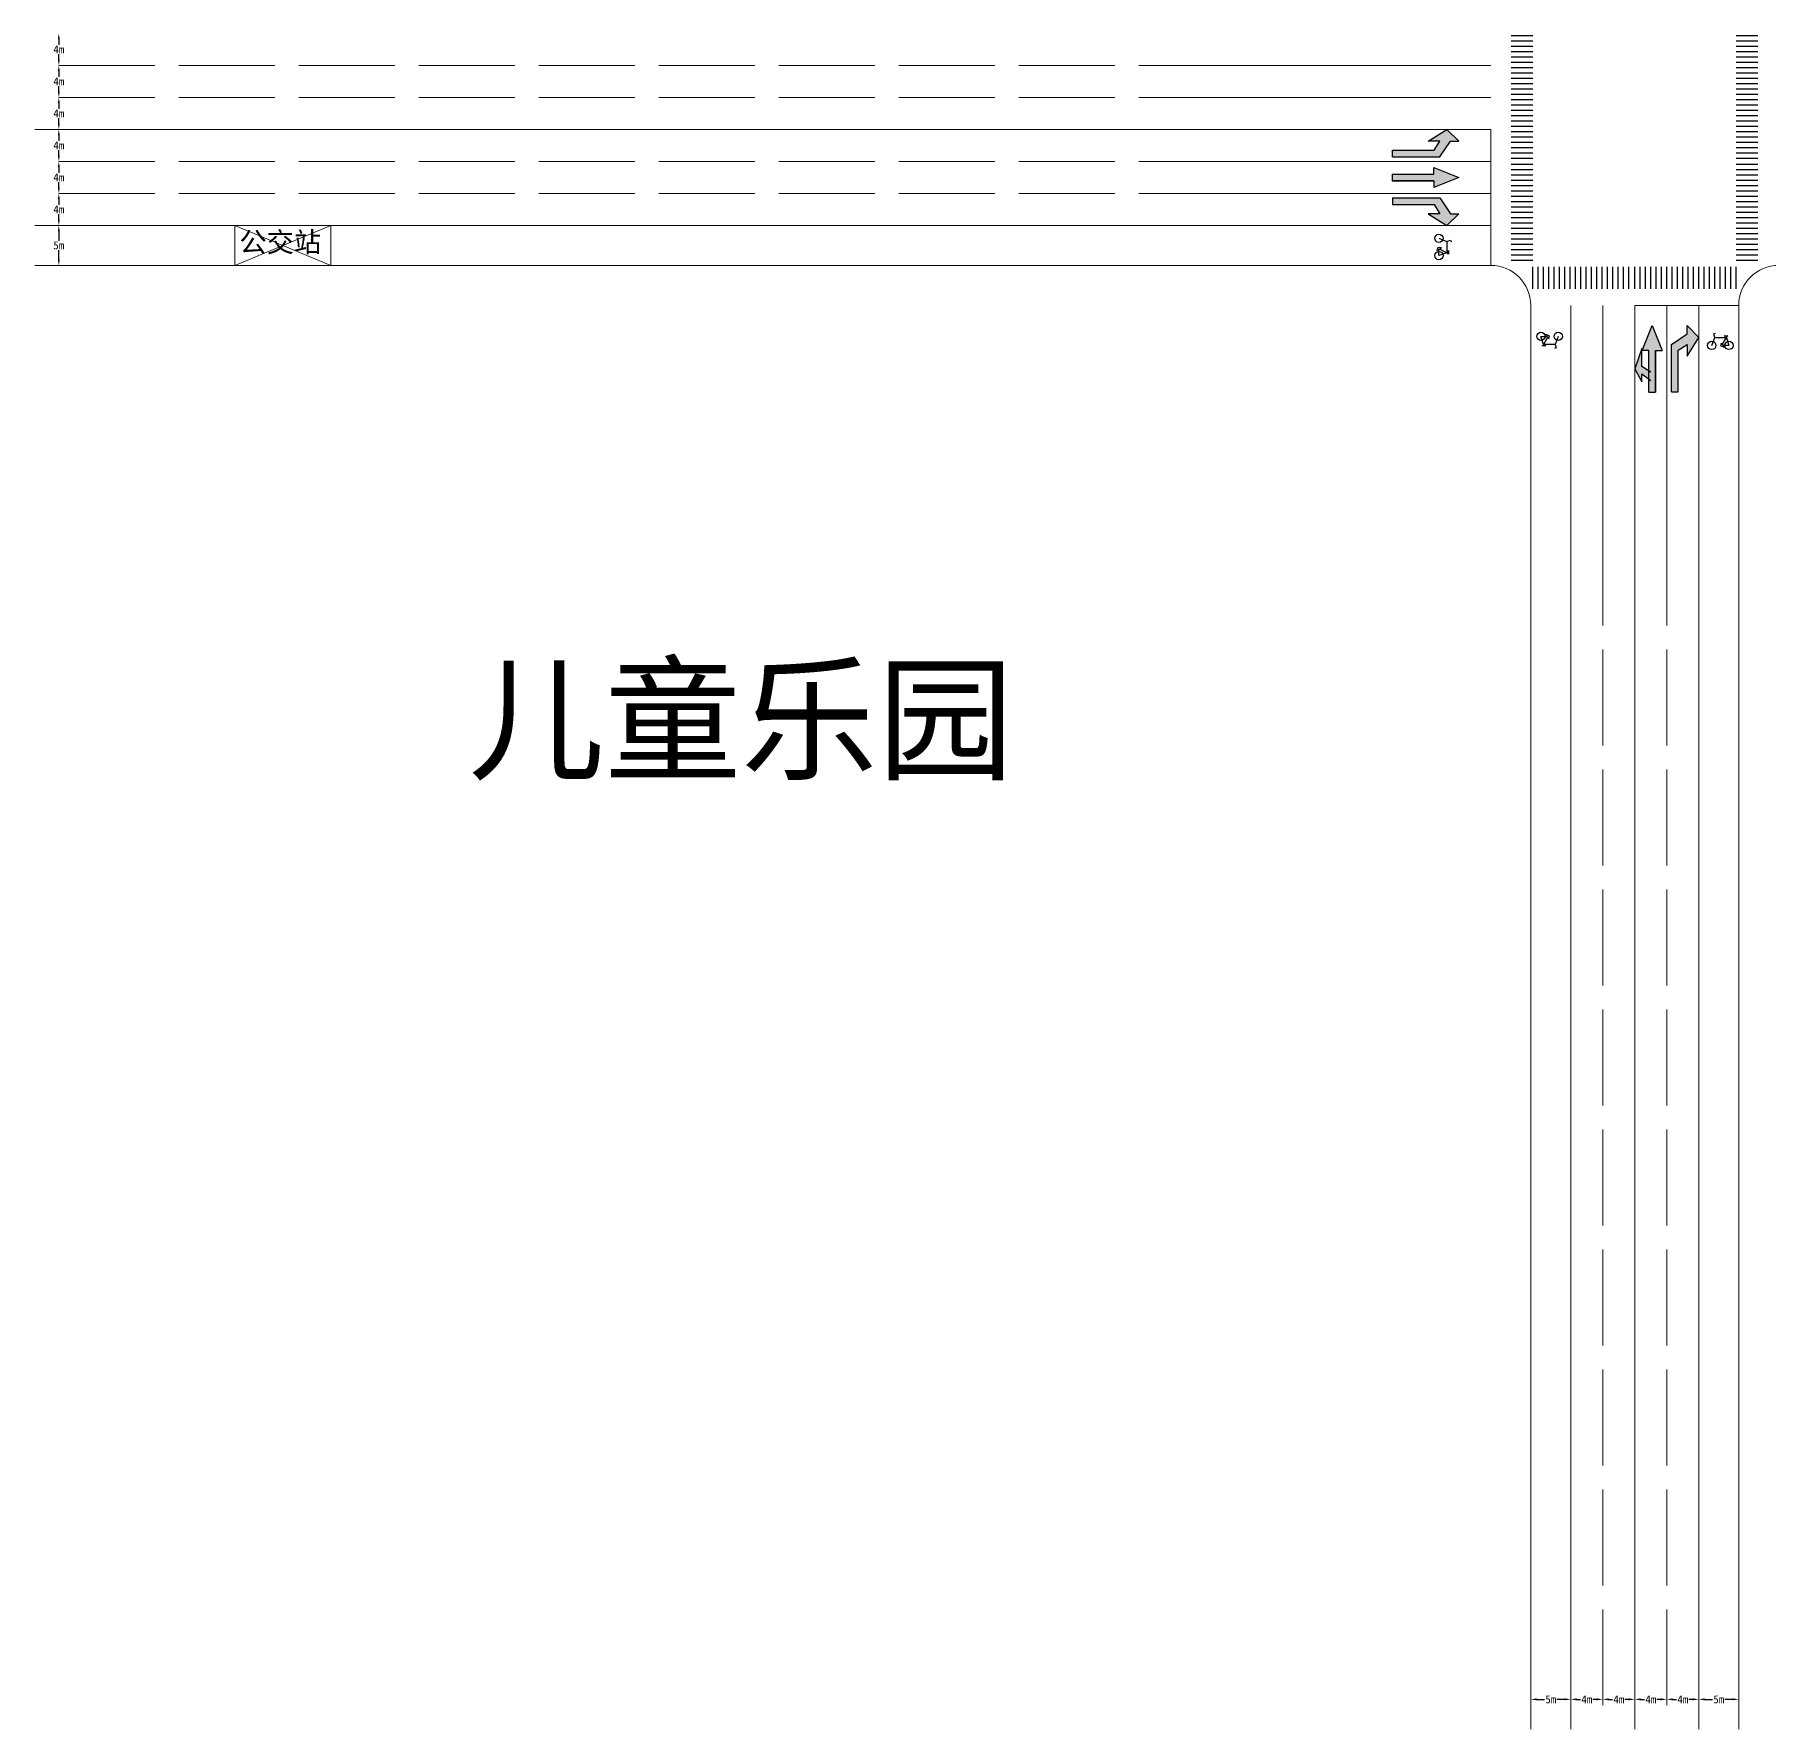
# Model space of a CAD drawing. Header units: millimetres. Extents: x -314 to 886, y 2238 to 2743.
# Drawn here: x -313.8 to -97.1, y 2237.8 to 2449.6 of the extents above; entities that cross this region are included whole.
import ezdxf

# ---------------------------------------------------------------- set-up
doc = ezdxf.new("R2010")
doc.units = ezdxf.units.MM
doc.linetypes.add('ACAD_ISO02W100', pattern=[15, 12, -3])
doc.layers.add('国道主道', color=7, linetype='Continuous')
doc.layers.add('块插入图层', color=7, linetype='Continuous')
doc.layers.add('标志标线层', color=6, linetype='Continuous', lineweight=15)
doc.layers.add('路口层', color=4, linetype='Continuous', lineweight=9)
doc.styles.get("Standard").update_dxf_attribs({"font": ''})
doc.styles.get('Standard').set_extended_font_data('SimSun')
doc.dimstyles.new('m', dxfattribs={"dimtxt": 1, "dimasz": 0.75, "dimexe": 0.18, "dimexo": 0.0625, "dimgap": 0.09, "dimtad": 0, "dimtih": 1, "dimtoh": 1, "dimdsep": 46, "dimtxsty": 'Standard', "dimcen": 0.09, "dimse1": 1, "dimse2": 1, "dimadec": 0, "dimazin": 0, "dimtfac": 1, "dimtofl": 0, "dimtmove": 0, "dimatfit": 3, "dimfxl": 0.18, "dimtolj": 1, "dimtzin": 0, "dimarcsym": 0})

# ---------------------------------------------------------------- blocks, each defined once
blk = doc.blocks.new('*D6')
at = {"layer": 'Defpoints', "color": 0}
for p in [(-310.81, 2449.77), (-310.81, 2445.77), (-210.81, 2445.77)]:
    blk.add_point(p, dxfattribs=at)
at = {"layer": '标志标线层', "color": 0, "lineweight": -2}
for p, q in [((-310.81, 2449.02), (-310.81, 2448.36)), ((-310.81, 2446.52), (-310.81, 2447.18))]:
    blk.add_line(p, q, dxfattribs=at)
at = {"layer": '标志标线层', "color": 0}
for points in [[(-310.93, 2449.02), (-310.68, 2449.02), (-310.81, 2449.77)], [(-310.93, 2446.52), (-310.68, 2446.52), (-310.81, 2445.77)]]:
    blk.add_solid(points, dxfattribs=at)
at = {"layer": '标志标线层', "color": 0, "insert": (-310.81, 2447.77), "char_height": 1, "attachment_point": 5}
blk.add_mtext('\\A1;4m', dxfattribs=at)
blk = doc.blocks.new('*D7')
at = {"layer": 'Defpoints', "color": 0}
for p in [(-310.81, 2445.77), (-310.81, 2441.77), (-310.81, 2441.77)]:
    blk.add_point(p, dxfattribs=at)
at = {"layer": '标志标线层', "color": 0, "lineweight": -2}
for p, q in [((-310.81, 2445.02), (-310.81, 2444.36)), ((-310.81, 2442.52), (-310.81, 2443.18))]:
    blk.add_line(p, q, dxfattribs=at)
at = {"layer": '标志标线层', "color": 0}
for points in [[(-310.93, 2445.02), (-310.68, 2445.02), (-310.81, 2445.77)], [(-310.93, 2442.52), (-310.68, 2442.52), (-310.81, 2441.77)]]:
    blk.add_solid(points, dxfattribs=at)
at = {"layer": '标志标线层', "color": 0, "insert": (-310.81, 2443.77), "char_height": 1, "attachment_point": 5}
blk.add_mtext('\\A1;4m', dxfattribs=at)
blk = doc.blocks.new('*D8')
at = {"layer": 'Defpoints', "color": 0}
for p in [(-310.81, 2441.77), (-310.81, 2437.77), (-210.81, 2437.77)]:
    blk.add_point(p, dxfattribs=at)
at = {"layer": '标志标线层', "color": 0, "lineweight": -2}
for p, q in [((-310.81, 2441.02), (-310.81, 2440.36)), ((-310.81, 2438.52), (-310.81, 2439.18))]:
    blk.add_line(p, q, dxfattribs=at)
at = {"layer": '标志标线层', "color": 0}
for points in [[(-310.93, 2441.02), (-310.68, 2441.02), (-310.81, 2441.77)], [(-310.93, 2438.52), (-310.68, 2438.52), (-310.81, 2437.77)]]:
    blk.add_solid(points, dxfattribs=at)
at = {"layer": '标志标线层', "color": 0, "insert": (-310.81, 2439.77), "char_height": 1, "attachment_point": 5}
blk.add_mtext('\\A1;4m', dxfattribs=at)
blk = doc.blocks.new('*D9')
at = {"layer": 'Defpoints', "color": 0}
for p in [(-310.81, 2437.77), (-310.81, 2433.77), (-310.81, 2433.77)]:
    blk.add_point(p, dxfattribs=at)
at = {"layer": '标志标线层', "color": 0, "lineweight": -2}
for p, q in [((-310.81, 2437.02), (-310.81, 2436.36)), ((-310.81, 2434.52), (-310.81, 2435.18))]:
    blk.add_line(p, q, dxfattribs=at)
at = {"layer": '标志标线层', "color": 0}
for points in [[(-310.93, 2437.02), (-310.68, 2437.02), (-310.81, 2437.77)], [(-310.93, 2434.52), (-310.68, 2434.52), (-310.81, 2433.77)]]:
    blk.add_solid(points, dxfattribs=at)
at = {"layer": '标志标线层', "color": 0, "insert": (-310.81, 2435.77), "char_height": 1, "attachment_point": 5}
blk.add_mtext('\\A1;4m', dxfattribs=at)
blk = doc.blocks.new('*D10')
at = {"layer": 'Defpoints', "color": 0}
for p in [(-310.81, 2433.77), (-310.81, 2429.77), (-310.81, 2429.77)]:
    blk.add_point(p, dxfattribs=at)
at = {"layer": '标志标线层', "color": 0, "lineweight": -2}
for p, q in [((-310.81, 2433.02), (-310.81, 2432.36)), ((-310.81, 2430.52), (-310.81, 2431.18))]:
    blk.add_line(p, q, dxfattribs=at)
at = {"layer": '标志标线层', "color": 0}
for points in [[(-310.93, 2433.02), (-310.68, 2433.02), (-310.81, 2433.77)], [(-310.93, 2430.52), (-310.68, 2430.52), (-310.81, 2429.77)]]:
    blk.add_solid(points, dxfattribs=at)
at = {"layer": '标志标线层', "color": 0, "insert": (-310.81, 2431.77), "char_height": 1, "attachment_point": 5}
blk.add_mtext('\\A1;4m', dxfattribs=at)
blk = doc.blocks.new('*D11')
at = {"layer": 'Defpoints', "color": 0}
for p in [(-310.81, 2429.77), (-310.81, 2425.77), (-310.81, 2425.77)]:
    blk.add_point(p, dxfattribs=at)
at = {"layer": '标志标线层', "color": 0, "lineweight": -2}
for p, q in [((-310.81, 2429.02), (-310.81, 2428.36)), ((-310.81, 2426.52), (-310.81, 2427.18))]:
    blk.add_line(p, q, dxfattribs=at)
at = {"layer": '标志标线层', "color": 0}
for points in [[(-310.93, 2429.02), (-310.68, 2429.02), (-310.81, 2429.77)], [(-310.93, 2426.52), (-310.68, 2426.52), (-310.81, 2425.77)]]:
    blk.add_solid(points, dxfattribs=at)
at = {"layer": '标志标线层', "color": 0, "insert": (-310.81, 2427.77), "char_height": 1, "attachment_point": 5}
blk.add_mtext('\\A1;4m', dxfattribs=at)
blk = doc.blocks.new('*D12')
at = {"layer": 'Defpoints', "color": 0}
for p in [(-310.81, 2425.77), (-310.81, 2420.77), (-310.81, 2420.77)]:
    blk.add_point(p, dxfattribs=at)
at = {"layer": '标志标线层', "color": 0, "lineweight": -2}
for p, q in [((-310.81, 2425.02), (-310.81, 2423.86)), ((-310.81, 2421.52), (-310.81, 2422.68))]:
    blk.add_line(p, q, dxfattribs=at)
at = {"layer": '标志标线层', "color": 0}
for points in [[(-310.93, 2425.02), (-310.68, 2425.02), (-310.81, 2425.77)], [(-310.93, 2421.52), (-310.68, 2421.52), (-310.81, 2420.77)]]:
    blk.add_solid(points, dxfattribs=at)
at = {"layer": '标志标线层', "color": 0, "insert": (-310.81, 2423.27), "char_height": 1, "attachment_point": 5}
blk.add_mtext('\\A1;5m', dxfattribs=at)
blk = doc.blocks.new('*D17')
at = {"layer": 'Defpoints', "color": 0}
for p in [(-121.82, 2241.52), (-126.82, 2237.77), (-121.82, 2237.77)]:
    blk.add_point(p, dxfattribs=at)
at = {"layer": '标志标线层', "color": 0, "lineweight": -2}
for p, q in [((-126.07, 2241.52), (-125.09, 2241.52)), ((-122.57, 2241.52), (-123.56, 2241.52))]:
    blk.add_line(p, q, dxfattribs=at)
at = {"layer": '标志标线层', "color": 0}
for points in [[(-126.07, 2241.65), (-126.07, 2241.4), (-126.82, 2241.52)], [(-122.57, 2241.65), (-122.57, 2241.4), (-121.82, 2241.52)]]:
    blk.add_solid(points, dxfattribs=at)
at = {"layer": '标志标线层', "color": 0, "insert": (-124.32, 2241.52), "char_height": 1, "attachment_point": 5}
blk.add_mtext('\\A1;5m', dxfattribs=at)
blk = doc.blocks.new('*D18')
at = {"layer": 'Defpoints', "color": 0}
for p in [(-117.82, 2241.52), (-121.82, 2237.77), (-117.82, 2237.77)]:
    blk.add_point(p, dxfattribs=at)
at = {"layer": '标志标线层', "color": 0, "lineweight": -2}
for p, q in [((-121.07, 2241.52), (-120.6, 2241.52)), ((-118.57, 2241.52), (-119.05, 2241.52))]:
    blk.add_line(p, q, dxfattribs=at)
at = {"layer": '标志标线层', "color": 0}
for points in [[(-121.07, 2241.65), (-121.07, 2241.4), (-121.82, 2241.52)], [(-118.57, 2241.65), (-118.57, 2241.4), (-117.82, 2241.52)]]:
    blk.add_solid(points, dxfattribs=at)
at = {"layer": '标志标线层', "color": 0, "insert": (-119.82, 2241.52), "char_height": 1, "attachment_point": 5}
blk.add_mtext('\\A1;4m', dxfattribs=at)
blk = doc.blocks.new('*D19')
at = {"layer": 'Defpoints', "color": 0}
for p in [(-113.82, 2337.77), (-113.82, 2241.52), (-117.82, 2237.77)]:
    blk.add_point(p, dxfattribs=at)
at = {"layer": '标志标线层', "color": 0, "lineweight": -2}
for p, q in [((-117.07, 2241.52), (-116.6, 2241.52)), ((-114.57, 2241.52), (-115.05, 2241.52))]:
    blk.add_line(p, q, dxfattribs=at)
at = {"layer": '标志标线层', "color": 0}
for points in [[(-117.07, 2241.65), (-117.07, 2241.4), (-117.82, 2241.52)], [(-114.57, 2241.65), (-114.57, 2241.4), (-113.82, 2241.52)]]:
    blk.add_solid(points, dxfattribs=at)
at = {"layer": '标志标线层', "color": 0, "insert": (-115.82, 2241.52), "char_height": 1, "attachment_point": 5}
blk.add_mtext('\\A1;4m', dxfattribs=at)
blk = doc.blocks.new('*D20')
at = {"layer": 'Defpoints', "color": 0}
for p in [(-113.82, 2241.52), (-109.82, 2241.52), (-109.82, 2237.77)]:
    blk.add_point(p, dxfattribs=at)
at = {"layer": '标志标线层', "color": 0, "lineweight": -2}
for p, q in [((-113.07, 2241.52), (-112.6, 2241.52)), ((-110.57, 2241.52), (-111.05, 2241.52))]:
    blk.add_line(p, q, dxfattribs=at)
at = {"layer": '标志标线层', "color": 0}
for points in [[(-113.07, 2241.65), (-113.07, 2241.4), (-113.82, 2241.52)], [(-110.57, 2241.65), (-110.57, 2241.4), (-109.82, 2241.52)]]:
    blk.add_solid(points, dxfattribs=at)
at = {"layer": '标志标线层', "color": 0, "insert": (-111.82, 2241.52), "char_height": 1, "attachment_point": 5}
blk.add_mtext('\\A1;4m', dxfattribs=at)
blk = doc.blocks.new('*D21')
at = {"layer": 'Defpoints', "color": 0}
for p in [(-105.82, 2337.77), (-105.82, 2241.52), (-109.82, 2237.77)]:
    blk.add_point(p, dxfattribs=at)
at = {"layer": '标志标线层', "color": 0, "lineweight": -2}
for p, q in [((-109.07, 2241.52), (-108.6, 2241.52)), ((-106.57, 2241.52), (-107.05, 2241.52))]:
    blk.add_line(p, q, dxfattribs=at)
at = {"layer": '标志标线层', "color": 0}
for points in [[(-109.07, 2241.65), (-109.07, 2241.4), (-109.82, 2241.52)], [(-106.57, 2241.65), (-106.57, 2241.4), (-105.82, 2241.52)]]:
    blk.add_solid(points, dxfattribs=at)
at = {"layer": '标志标线层', "color": 0, "insert": (-107.82, 2241.52), "char_height": 1, "attachment_point": 5}
blk.add_mtext('\\A1;4m', dxfattribs=at)
blk = doc.blocks.new('*D22')
at = {"layer": 'Defpoints', "color": 0}
for p in [(-105.82, 2241.52), (-100.82, 2241.52), (-100.82, 2237.77)]:
    blk.add_point(p, dxfattribs=at)
at = {"layer": '标志标线层', "color": 0, "lineweight": -2}
for p, q in [((-105.07, 2241.52), (-104.09, 2241.52)), ((-101.57, 2241.52), (-102.56, 2241.52))]:
    blk.add_line(p, q, dxfattribs=at)
at = {"layer": '标志标线层', "color": 0}
for points in [[(-105.07, 2241.65), (-105.07, 2241.4), (-105.82, 2241.52)], [(-101.57, 2241.65), (-101.57, 2241.4), (-100.82, 2241.52)]]:
    blk.add_solid(points, dxfattribs=at)
at = {"layer": '标志标线层', "color": 0, "insert": (-103.32, 2241.52), "char_height": 1, "attachment_point": 5}
blk.add_mtext('\\A1;5m', dxfattribs=at)
blk = doc.blocks.new('直行线')
h = blk.add_hatch(color=6)
h.dxf.hatch_style = 1
h.paths.add_polyline_path([(-29.3, -74.4), (-9.3, -74.4), (-9.3, -199.4), (10.7, -199.4), (10.7, -74.4), (30.7, -74.4), (0, 0)])
at = {"color": 6}
for p, q in [((-29.3, -74.4), (0, 0)), ((0, 0), (30.7, -74.4)), ((-9.3, -74.4), (-29.3, -74.4)), ((-9.3, -199.4), (-9.3, -74.4)), ((10.7, -199.4), (10.7, -74.4)), ((10.7, -74.4), (10.7, -199.4)), ((10.7, -74.4), (30.7, -74.4)), ((-9.3, -199.4), (10.7, -199.4))]:
    blk.add_line(p, q, dxfattribs=at)
blk = doc.blocks.new('右转线')
h = blk.add_hatch(color=6)
h.dxf.hatch_style = 1
h.paths.add_polyline_path([(0, 0), (-35.1, 35.3), (-35.1, 10.9), (-82.2, -21.6), (-82.2, -38.2), (-82.2, -163.2), (-62.2, -163.2), (-62.2, -38.2), (-35.1, -21.6), (-35.1, -56.6)])
at = {"color": 6}
for p, q in [((-82.2, -21.6), (-35.1, 10.9)), ((-35.1, 10.9), (-35.1, 35.3)), ((-35.1, 35.3), (0, 0)), ((-35.1, -56.6), (0, 0)), ((-82.2, -38.2), (-82.2, -21.6)), ((-82.2, -163.2), (-82.2, -38.2)), ((-62.2, -38.2), (-35.1, -21.6)), ((-62.2, -163.2), (-62.2, -38.2)), ((-35.1, -21.6), (-35.1, -56.6)), ((-82.2, -163.2), (-62.2, -163.2))]:
    blk.add_line(p, q, dxfattribs=at)
blk = doc.blocks.new('左转线')
h = blk.add_hatch(color=6)
h.dxf.hatch_style = 1
h.paths.add_polyline_path([(35.1, -56.6), (35.1, -21.6), (62.2, -38.2), (62.2, -163.2), (82.2, -163.2), (82.2, -38.2), (82.2, -21.6), (35.1, 10.9), (35.1, 35.3), (0, 0)])
at = {"color": 6}
for p, q in [((35.1, 35.3), (0, 0)), ((35.1, -56.6), (0, 0)), ((35.1, 10.9), (35.1, 35.3)), ((82.2, -21.6), (35.1, 10.9)), ((62.2, -38.2), (35.1, -21.6)), ((35.1, -21.6), (35.1, -56.6)), ((62.2, -163.2), (62.2, -38.2)), ((82.2, -38.2), (82.2, -21.6)), ((82.2, -163.2), (82.2, -38.2)), ((82.2, -163.2), (62.2, -163.2))]:
    blk.add_line(p, q, dxfattribs=at)
blk = doc.blocks.new('自行车道')
at = {"color": 6}
for p, q in [((-7.3, -19.3), (0, 0)), ((-2.5, 8.2), (1.4, 10)), ((0, 0), (-2.5, 8.2)), ((0, 0), (27.8, 0)), ((18.7, -16.7), (27.8, 0)), ((27.8, 1.5), (22.2, 3.5)), ((22.2, 3.5), (31.1, 3.5)), ((31.1, 3.5), (27.8, 1.5)), ((27.8, 0), (27.8, 1.5)), ((27.8, 0), (34.1, -19.3)), ((14.2, -14.5), (16.9, -14.5)), ((16.1, -16.5), (15.4, -14.5)), ((19.2, -21.5), (21.3, -23.7)), ((23, -23.7), (19.6, -23.7)), ((34.1, -19.3), (20.2, -19.3))]:
    blk.add_line(p, q, dxfattribs=at)
for centre, radius in [((-7.3, -19.3), 10), ((17.2, -19.3), 3), ((34.1, -19.3), 10)]:
    blk.add_circle(centre, radius, dxfattribs=at)
blk = doc.blocks.new('直行左转线')
h = blk.add_hatch(color=6)
h.dxf.hatch_style = 1
h.paths.add_polyline_path([(-29.3, -74.4), (-9.3, -74.4), (-9.3, -199.4), (10.7, -199.4), (10.7, -74.4), (30.7, -74.4), (0, 0)])
h = blk.add_hatch(color=6)
h.dxf.hatch_style = 1
h.paths.add_polyline_path([(-51.7, -129.3), (-30.8, -68.8), (-30.8, -122.3), (-8.4, -136.5), (-8.4, -160.7), (-30.8, -144.3), (-30.8, -168.9)])
at = {"color": 6}
for p, q in [((-29.3, -74.4), (0, 0)), ((0, 0), (30.7, -74.4)), ((-30.8, -68.8), (-51.7, -129.3)), ((-30.8, -122.3), (-30.8, -68.8)), ((-9.3, -74.4), (-29.3, -74.4)), ((-9.3, -199.4), (-9.3, -74.4)), ((10.7, -199.4), (10.7, -74.4)), ((10.7, -74.4), (10.7, -199.4)), ((10.7, -74.4), (30.7, -74.4)), ((-51.7, -129.3), (-30.8, -168.9)), ((-3.9, -139.3), (-30.8, -122.3)), ((-30.8, -168.9), (-30.8, -144.3)), ((-30.8, -144.3), (-3.1, -164.5)), ((-9.3, -199.4), (10.7, -199.4))]:
    blk.add_line(p, q, dxfattribs=at)

msp = doc.modelspace()

# ---------------------------------------------------------------- linework, layer by layer
at = {"layer": '国道主道', "color": 6}
for p, q in [((-126.564, 2449.449), (-129.292, 2449.449)), ((-126.564, 2448.782), (-129.292, 2448.782)), ((-98.436, 2449.449), (-101.164, 2449.449)), ((-98.436, 2448.782), (-101.164, 2448.782)), ((-126.564, 2448.116), (-129.292, 2448.116)), ((-126.564, 2447.449), (-129.292, 2447.449)), ((-126.564, 2446.782), (-129.292, 2446.782)), ((-126.564, 2446.782), (-129.292, 2446.782)), ((-98.436, 2448.116), (-101.164, 2448.116)), ((-98.436, 2447.449), (-101.164, 2447.449)), ((-98.436, 2446.782), (-101.164, 2446.782)), ((-98.436, 2446.782), (-101.164, 2446.782)), ((-126.564, 2446.116), (-129.292, 2446.116)), ((-126.564, 2445.449), (-129.292, 2445.449)), ((-126.564, 2444.782), (-129.292, 2444.782)), ((-98.436, 2446.116), (-101.164, 2446.116)), ((-98.436, 2445.449), (-101.164, 2445.449)), ((-98.436, 2444.782), (-101.164, 2444.782)), ((-126.564, 2444.116), (-129.292, 2444.116)), ((-126.564, 2443.449), (-129.292, 2443.449)), ((-126.564, 2442.782), (-129.292, 2442.782)), ((-98.436, 2444.116), (-101.164, 2444.116)), ((-98.436, 2443.449), (-101.164, 2443.449)), ((-98.436, 2442.782), (-101.164, 2442.782)), ((-126.564, 2442.116), (-129.292, 2442.116)), ((-126.564, 2441.449), (-129.292, 2441.449)), ((-126.564, 2440.782), (-129.292, 2440.782)), ((-126.564, 2440.116), (-129.292, 2440.116)), ((-98.436, 2442.116), (-101.164, 2442.116)), ((-98.436, 2441.449), (-101.164, 2441.449)), ((-98.436, 2440.782), (-101.164, 2440.782)), ((-98.436, 2440.116), (-101.164, 2440.116)), ((-126.564, 2439.449), (-129.292, 2439.449)), ((-126.564, 2438.782), (-129.292, 2438.782)), ((-126.564, 2438.116), (-129.292, 2438.116)), ((-98.436, 2439.449), (-101.164, 2439.449)), ((-98.436, 2438.782), (-101.164, 2438.782)), ((-98.436, 2438.116), (-101.164, 2438.116)), ((-126.564, 2437.449), (-129.292, 2437.449)), ((-126.564, 2436.782), (-129.292, 2436.782)), ((-126.564, 2436.116), (-129.292, 2436.116)), ((-98.436, 2437.449), (-101.164, 2437.449)), ((-98.436, 2436.782), (-101.164, 2436.782)), ((-98.436, 2436.116), (-101.164, 2436.116)), ((-126.564, 2435.449), (-129.292, 2435.449)), ((-126.564, 2434.782), (-129.292, 2434.782)), ((-126.564, 2434.116), (-129.292, 2434.116)), ((-98.436, 2435.449), (-101.164, 2435.449)), ((-98.436, 2434.782), (-101.164, 2434.782)), ((-98.436, 2434.116), (-101.164, 2434.116)), ((-126.564, 2433.382), (-129.292, 2433.382)), ((-126.564, 2432.716), (-129.292, 2432.716)), ((-126.564, 2432.049), (-129.292, 2432.049)), ((-126.564, 2431.382), (-129.292, 2431.382)), ((-98.436, 2433.382), (-101.164, 2433.382)), ((-98.436, 2432.716), (-101.164, 2432.716)), ((-98.436, 2432.049), (-101.164, 2432.049)), ((-98.436, 2431.382), (-101.164, 2431.382)), ((-126.564, 2430.716), (-129.292, 2430.716)), ((-126.564, 2430.049), (-129.292, 2430.049)), ((-126.564, 2429.382), (-129.292, 2429.382)), ((-98.436, 2430.716), (-101.164, 2430.716)), ((-98.436, 2430.049), (-101.164, 2430.049)), ((-98.436, 2429.382), (-101.164, 2429.382)), ((-126.564, 2428.716), (-129.292, 2428.716)), ((-126.564, 2428.049), (-129.292, 2428.049)), ((-126.564, 2427.382), (-129.292, 2427.382)), ((-98.436, 2428.716), (-101.164, 2428.716)), ((-98.436, 2428.049), (-101.164, 2428.049)), ((-98.436, 2427.382), (-101.164, 2427.382)), ((-126.564, 2426.716), (-129.292, 2426.716)), ((-126.564, 2426.049), (-129.292, 2426.049)), ((-126.564, 2425.382), (-129.292, 2425.382)), ((-98.436, 2426.716), (-101.164, 2426.716)), ((-98.436, 2426.049), (-101.164, 2426.049)), ((-98.436, 2425.382), (-101.164, 2425.382)), ((-126.564, 2424.716), (-129.292, 2424.716)), ((-126.564, 2424.049), (-129.292, 2424.049)), ((-126.564, 2423.382), (-129.292, 2423.382)), ((-126.564, 2422.716), (-129.292, 2422.716)), ((-98.436, 2424.716), (-101.164, 2424.716)), ((-98.436, 2424.049), (-101.164, 2424.049)), ((-98.436, 2423.382), (-101.164, 2423.382)), ((-98.436, 2422.716), (-101.164, 2422.716)), ((-126.564, 2422.049), (-129.292, 2422.049)), ((-126.564, 2421.382), (-129.292, 2421.382)), ((-126.564, 2417.845), (-126.564, 2420.573)), ((-125.897, 2417.845), (-125.897, 2420.573)), ((-125.231, 2417.845), (-125.231, 2420.573)), ((-124.564, 2417.845), (-124.564, 2420.573)), ((-123.897, 2417.845), (-123.897, 2420.573)), ((-123.231, 2417.845), (-123.231, 2420.573)), ((-122.564, 2417.845), (-122.564, 2420.573)), ((-121.897, 2417.845), (-121.897, 2420.573)), ((-121.231, 2417.845), (-121.231, 2420.573)), ((-120.564, 2417.845), (-120.564, 2420.573)), ((-119.897, 2417.845), (-119.897, 2420.573)), ((-119.231, 2417.845), (-119.231, 2420.573)), ((-118.564, 2417.845), (-118.564, 2420.573)), ((-117.897, 2417.845), (-117.897, 2420.573)), ((-117.231, 2417.845), (-117.231, 2420.573)), ((-116.564, 2417.845), (-116.564, 2420.573)), ((-115.897, 2417.845), (-115.897, 2420.573)), ((-115.231, 2417.845), (-115.231, 2420.573)), ((-114.564, 2417.845), (-114.564, 2420.573)), ((-113.831, 2417.845), (-113.831, 2420.573)), ((-113.164, 2417.845), (-113.164, 2420.573)), ((-112.497, 2417.845), (-112.497, 2420.573)), ((-111.831, 2417.845), (-111.831, 2420.573)), ((-111.164, 2417.845), (-111.164, 2420.573)), ((-110.497, 2417.845), (-110.497, 2420.573)), ((-109.831, 2417.845), (-109.831, 2420.573)), ((-109.164, 2417.845), (-109.164, 2420.573)), ((-108.497, 2417.845), (-108.497, 2420.573)), ((-107.831, 2417.845), (-107.831, 2420.573)), ((-107.164, 2417.845), (-107.164, 2420.573)), ((-106.497, 2417.845), (-106.497, 2420.573)), ((-105.831, 2417.845), (-105.831, 2420.573)), ((-105.164, 2417.845), (-105.164, 2420.573)), ((-104.497, 2417.845), (-104.497, 2420.573)), ((-103.831, 2417.845), (-103.831, 2420.573)), ((-103.164, 2417.845), (-103.164, 2420.573)), ((-102.497, 2417.845), (-102.497, 2420.573)), ((-101.831, 2417.845), (-101.831, 2420.573)), ((-98.436, 2422.049), (-101.164, 2422.049)), ((-98.436, 2421.382), (-101.164, 2421.382)), ((-101.164, 2417.845), (-101.164, 2420.573))]:
    msp.add_line(p, q, dxfattribs=at)
at = {"layer": '标志标线层', "linetype": 'ACAD_ISO02W100'}
for p, q in [((-163.825, 2445.774), (-313.825, 2445.774)), ((-163.825, 2441.774), (-313.825, 2441.774)), ((-163.825, 2433.774), (-313.825, 2433.774)), ((-163.825, 2429.774), (-313.825, 2429.774)), ((-117.825, 2387.774), (-117.825, 2237.774)), ((-109.825, 2387.774), (-109.825, 2237.774))]:
    msp.add_line(p, q, dxfattribs=at)
at = {"layer": '标志标线层'}
for p, q in [((-163.825, 2445.774), (-131.825, 2445.774)), ((-163.825, 2441.774), (-131.825, 2441.774)), ((-313.825, 2437.774), (-131.825, 2437.774)), ((-131.825, 2420.774), (-131.825, 2437.774)), ((-163.825, 2433.774), (-131.825, 2433.774)), ((-163.825, 2429.774), (-131.825, 2429.774)), ((-313.825, 2425.774), (-131.825, 2425.774)), ((-288.825, 2425.774), (-288.825, 2420.774)), ((-288.825, 2425.774), (-276.825, 2420.774)), ((-276.825, 2425.774), (-288.825, 2420.774)), ((-276.825, 2425.774), (-288.825, 2425.774)), ((-276.825, 2420.774), (-276.825, 2425.774)), ((-288.825, 2420.774), (-276.825, 2420.774)), ((-121.825, 2387.774), (-121.825, 2415.774)), ((-117.825, 2415.774), (-117.825, 2387.774)), ((-113.825, 2415.774), (-113.825, 2237.774)), ((-100.825, 2415.774), (-113.825, 2415.774)), ((-109.825, 2387.774), (-109.825, 2415.774)), ((-105.825, 2237.774), (-105.825, 2415.774)), ((-121.825, 2387.774), (-121.825, 2237.774))]:
    msp.add_line(p, q, dxfattribs=at)
at = {"layer": '路口层'}
for p, q in [((-313.825, 2420.774), (-271.758, 2420.774)), ((-288.825, 2420.774), (-278.825, 2420.774)), ((-271.758, 2420.774), (-131.825, 2420.774)), ((-126.825, 2237.774), (-126.825, 2415.774)), ((-100.825, 2237.774), (-100.825, 2415.774))]:
    msp.add_line(p, q, dxfattribs=at)
for centre, start, end in [((-131.825, 2415.774), 0, 90), ((-95.825, 2415.774), 90, 180)]:
    msp.add_arc(centre, 5, start, end, dxfattribs=at)

# ---------------------------------------------------------------- block references
at = {"layer": '块插入图层', "color": 6, "lineweight": 5}
for name, p, xscale, yscale, zscale, rotation in [('左转线', (-137.295, 2437.774), 0.04166666666666666, 0.04166666666666666, 0.04166666666666666, 270), ('直行线', (-135.825, 2431.774), 0.04166666666666666, 0.04166666666666666, 0.04166666666666666, 270), ('右转线', (-137.295, 2425.774), 0.04166666666666666, 0.04166666666666666, 0.04166666666666666, 270), ('自行车道', (-137.295, 2423.774), 0.05208333333333333, 0.05208333333333333, 0.05208333333333333, 270), ('自行车道', (-123.773, 2410.897), 0.05208333333333333, 0.05208333333333333, 0.05208333333333333, 180)]:
    msp.add_blockref(name, p, dxfattribs=dict(at, xscale=xscale, yscale=yscale, zscale=zscale, rotation=rotation))
for name, p, xscale, yscale, zscale in [('直行左转线', (-111.669, 2413.245), 0.04166666666666666, 0.04166666666666666, 0.04166666666666666), ('右转线', (-105.825, 2411.774), 0.04166666666666666, 0.04166666666666666, 0.04166666666666666), ('自行车道', (-103.825, 2411.774), 0.05208333333333333, 0.05208333333333333, 0.05208333333333333)]:
    msp.add_blockref(name, p, dxfattribs=dict(at, xscale=xscale, yscale=yscale, zscale=zscale))

# ---------------------------------------------------------------- texts
at = {"layer": '标志标线层'}
msp.add_text('儿童乐园', height=12.5, dxfattribs=at).set_placement((-259.639, 2357.764))
at = {"layer": '标志标线层', "insert": (-288.238, 2424.937), "char_height": 2.5, "attachment_point": 1}
msp.add_mtext_dynamic_manual_height_columns('公交站', width=12, gutter_width=12.5, heights=[0], dxfattribs=at)

# ---------------------------------------------------------------- dimensions: what is measured, and where the dimension line sits
at = {"layer": '标志标线层'}
for base, p1, p2, picture, middle in [((-310.806, 2445.774), (-310.806, 2449.774), (-210.806, 2445.774), '*D6', (-310.806, 2447.774)), ((-310.806, 2441.774), (-310.806, 2445.774), (-310.806, 2441.774), '*D7', (-310.806, 2443.774)), ((-310.806, 2437.774), (-310.806, 2441.774), (-210.806, 2437.774), '*D8', (-310.806, 2439.774)), ((-310.806, 2433.774), (-310.806, 2437.774), (-310.806, 2433.774), '*D9', (-310.806, 2435.774)), ((-310.806, 2429.774), (-310.806, 2433.774), (-310.806, 2429.774), '*D10', (-310.806, 2431.774)), ((-310.806, 2425.774), (-310.806, 2429.774), (-310.806, 2425.774), '*D11', (-310.806, 2427.774)), ((-310.806, 2420.774), (-310.806, 2425.774), (-310.806, 2420.774), '*D12', (-310.806, 2423.274))]:
    dim = msp.add_linear_dim(base=base, p1=p1, p2=p2, angle=90, dimstyle='m', override={"dimpost": 'm'}, dxfattribs=at)
    dim.commit()
    dim.dimension.update_dxf_attribs({"geometry": picture, "text_midpoint": middle})
for base, p1, p2, picture, middle in [((-113.825, 2241.522), (-117.825, 2237.774), (-113.825, 2337.774), '*D19', (-115.825, 2241.522)), ((-105.825, 2241.524), (-109.825, 2237.774), (-105.825, 2337.774), '*D21', (-107.825, 2241.524)), ((-121.825, 2241.522), (-126.825, 2237.774), (-121.825, 2237.774), '*D17', (-124.325, 2241.522)), ((-117.825, 2241.522), (-121.825, 2237.774), (-117.825, 2237.774), '*D18', (-119.825, 2241.522)), ((-109.825, 2241.522), (-113.825, 2241.522), (-109.825, 2237.774), '*D20', (-111.825, 2241.522)), ((-100.825, 2241.524), (-105.825, 2241.524), (-100.825, 2237.774), '*D22', (-103.325, 2241.524))]:
    dim = msp.add_linear_dim(base=base, p1=p1, p2=p2, dimstyle='m', override={"dimpost": 'm'}, dxfattribs=at)
    dim.commit()
    dim.dimension.update_dxf_attribs({"geometry": picture, "text_midpoint": middle})

doc.saveas('drawing.dxf')
